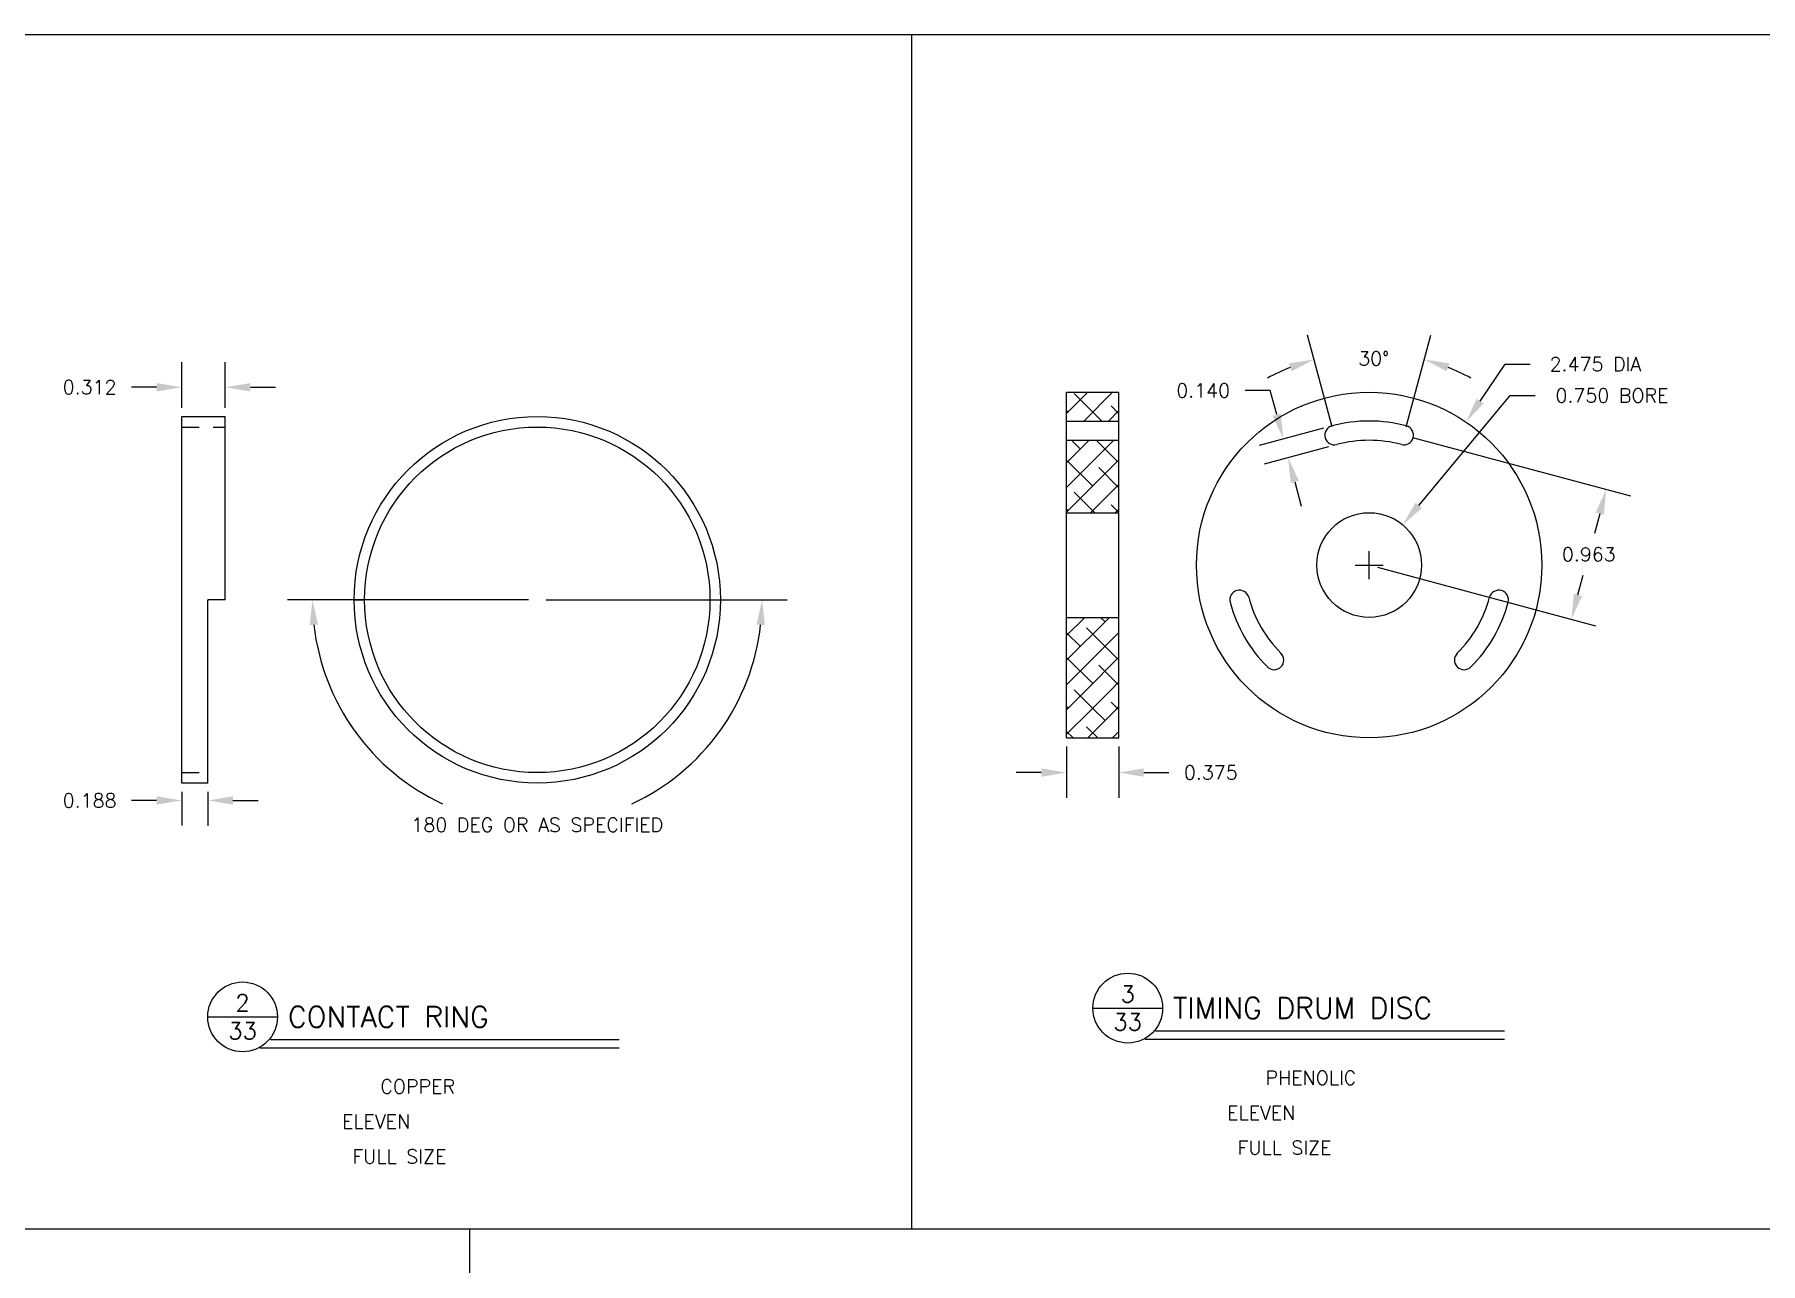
# Model space of a CAD drawing. Extents: x 0 to 33, y 0 to 24.7.
# Drawn here: x 9.12 to 21.49, y 12.2 to 21 of the extents above; entities that cross this region are included whole.
import ezdxf
from ezdxf.enums import TextEntityAlignment as Align

# ---------------------------------------------------------------- set-up
doc = ezdxf.new("R2010")
doc.units = 0
doc.header["$MEASUREMENT"] = 0
doc.linetypes.add('HIDDEN2', pattern=[0.1875, 0.125, -0.0625])
doc.layers.get('0').update_dxf_attribs({"linetype": 'CONTINUOUS'})
doc.layers.get('DEFPOINTS').update_dxf_attribs({"linetype": 'CONTINUOUS'})
for name, color, linetype in [('BORDER', 5, 'CONTINUOUS'), ('DIM', 1, 'CONTINUOUS'), ('HATCH', 2, 'CONTINUOUS'), ('NFHIDDEN', 6, 'HIDDEN2'), ('OBJECT', 3, 'CONTINUOUS'), ('TEXT', 1, 'CONTINUOUS')]:
    doc.layers.add(name, color=color, linetype=linetype)
doc.styles.add('ROMANS', font='romans')
doc.styles.add('SIMPLEX', font='SIMPLEX')
doc.dimstyles.get("Standard").update_dxf_attribs({"dimtxt": 0.1, "dimasz": 0.18, "dimexe": 0.18, "dimexo": 0.063, "dimgap": 0.1, "dimtad": 0, "dimtih": 1, "dimtoh": 1, "dimdec": 3, "dimzin": 0, "dimdsep": 46, "dimtxsty": 'SIMPLEX', "dimcen": 0.1, "dimclrd": 1, "dimclre": 1, "dimclrt": 1, "dimadec": 0, "dimazin": 0, "dimtfac": 0.8, "dimtdec": 3, "dimtofl": 0, "dimtmove": 2, "dimatfit": 3, "dimfxl": 1, "dimtolj": 1, "dimtzin": 0, "dimarcsym": 0})

# ---------------------------------------------------------------- blocks, each defined once
blk = doc.blocks.new('P-TITLE')
at = {"layer": 'OBJECT'}
for p, q in [((-1.562, -0.638), (-1.062, -0.638)), ((1.387, -0.862), (-1.188, -0.862)), ((-1.113, -0.8), (1.387, -0.8))]:
    blk.add_line(p, q, dxfattribs=at)
blk.add_circle((-1.312, -0.638), 0.25, dxfattribs=at)
at = {"layer": 'OBJECT', "style": 'ROMANS'}
for tag, p in [('NO.', (-1.312, -0.538)), ('PAGE', (-1.312, -0.738))]:
    blk.add_attdef(tag, text='', height=0.12, dxfattribs=at).set_placement(p, align=Align.MIDDLE)
for tag, p, height in [('DESCRIPTION', (-0.988, -0.712), 0.15), ('MATERIAL', (-0.325, -1.188), 0.1), ('#_REQUIRED', (-0.6, -1.438), 0.1), ('SCALE', (-0.525, -1.688), 0.1)]:
    blk.add_attdef(tag, p, '', height=height, dxfattribs=at)
at = {"layer": 'OBJECT', "style": 'ROMANS', "flags": 2}
for tag, p in [('MATERIAL:', (-1.163, -1.188)), ('REQD:', (-1.163, -1.438)), ('SCALE:', (-1.163, -1.688))]:
    blk.add_attdef(tag, p, '', height=0.1, dxfattribs=at)
blk = doc.blocks.new('*D1')
at = {"color": 1, "linetype": 'ByBlock', "transparency": 16777216}
for p, q in [((21.239, 12.548), (21.063, 13.204)), ((21.77, 12.548), (21.946, 13.204))]:
    blk.add_line(p, q, dxfattribs=at)
for start, end in [(111.7676, 118.5353), (61.4647, 68.2324)]:
    blk.add_arc((21.505, 11.557), 1.525, start, end, dxfattribs=at)
for points in [[(20.93, 13.002), (20.949, 12.945), (21.11, 13.03)], [(22.061, 12.945), (22.08, 13.002), (21.899, 13.03)]]:
    blk.add_solid(points, dxfattribs=at)
at = {"layer": 'DEFPOINTS', "color": 0, "linetype": 'ByBlock', "transparency": 16777216}
for p in [(21.547, 13.082), (21.256, 12.487), (21.754, 12.487), (21.505, 11.557), (21.505, 11.557)]:
    blk.add_point(p, dxfattribs=at)
at = {"color": 1, "linetype": 'ByBlock', "transparency": 16777216, "style": 'SIMPLEX'}
blk.add_text('30%%d', height=0.1, dxfattribs=at).set_placement((21.538, 13.037), align=Align.MIDDLE_CENTER)
blk = doc.blocks.new('*D2')
at = {"color": 1, "linetype": 'ByBlock', "transparency": 16777216}
for p, q in [((21.815, 12.471), (23.377, 12.052)), ((23.157, 11.925), (23.119, 11.784)), ((21.565, 11.541), (23.128, 11.122)), ((23.001, 11.343), (23.038, 11.484))]:
    blk.add_line(p, q, dxfattribs=at)
for points in [[(23.128, 11.933), (23.186, 11.917), (23.203, 12.099)], [(22.972, 11.351), (23.03, 11.335), (22.954, 11.169)]]:
    blk.add_solid(points, dxfattribs=at)
at = {"layer": 'DEFPOINTS', "color": 0, "linetype": 'ByBlock', "transparency": 16777216}
for p in [(21.754, 12.487), (23.203, 12.099), (21.505, 11.557)]:
    blk.add_point(p, dxfattribs=at)
at = {"color": 1, "linetype": 'ByBlock', "transparency": 16777216, "style": 'SIMPLEX'}
blk.add_text('0.963', height=0.1, dxfattribs=at).set_placement((23.079, 11.634), align=Align.MIDDLE_CENTER)
blk = doc.blocks.new('*D3')
at = {"color": 1, "linetype": 'ByBlock', "transparency": 16777216}
for p, q in [((21.86, 11.984), (22.515, 12.771)), ((22.515, 12.771), (22.695, 12.771)), ((21.505, 11.457), (21.505, 11.657)), ((21.405, 11.557), (21.605, 11.557))]:
    blk.add_line(p, q, dxfattribs=at)
blk.add_solid([(21.883, 11.965), (21.837, 12.003), (21.745, 11.846)], dxfattribs=at)
at = {"layer": 'DEFPOINTS', "color": 0, "linetype": 'ByBlock', "transparency": 16777216}
for p in [(21.745, 11.846), (21.265, 11.269)]:
    blk.add_point(p, dxfattribs=at)
at = {"color": 1, "linetype": 'ByBlock', "transparency": 16777216, "style": 'SIMPLEX'}
blk.add_text('0.750 BORE', height=0.1, dxfattribs=at).set_placement((23.245, 12.771), align=Align.MIDDLE_CENTER)
blk = doc.blocks.new('*D4')
at = {"color": 1, "linetype": 'ByBlock', "transparency": 16777216}
for p, q in [((22.3, 12.731), (22.479, 12.996)), ((22.479, 12.996), (22.659, 12.996)), ((21.505, 11.457), (21.505, 11.657)), ((21.405, 11.557), (21.605, 11.557))]:
    blk.add_line(p, q, dxfattribs=at)
blk.add_solid([(22.325, 12.714), (22.275, 12.748), (22.199, 12.582)], dxfattribs=at)
at = {"layer": 'DEFPOINTS', "color": 0, "linetype": 'ByBlock', "transparency": 16777216}
for p in [(22.199, 12.582), (20.811, 10.533)]:
    blk.add_point(p, dxfattribs=at)
at = {"color": 1, "linetype": 'ByBlock', "transparency": 16777216, "style": 'SIMPLEX'}
blk.add_text('2.475 DIA', height=0.1, dxfattribs=at).set_placement((23.126, 12.996), align=Align.MIDDLE_CENTER)
blk = doc.blocks.new('*D5')
at = {"color": 1, "linetype": 'ByBlock', "transparency": 16777216}
for p, q in [((19.335, 10.257), (19.335, 9.891)), ((19.71, 10.257), (19.71, 9.891)), ((19.155, 10.071), (18.975, 10.071)), ((19.89, 10.071), (20.07, 10.071))]:
    blk.add_line(p, q, dxfattribs=at)
for points in [[(19.155, 10.101), (19.155, 10.041), (19.335, 10.071)], [(19.89, 10.101), (19.89, 10.041), (19.71, 10.071)]]:
    blk.add_solid(points, dxfattribs=at)
at = {"layer": 'DEFPOINTS', "color": 0, "linetype": 'ByBlock', "transparency": 16777216}
for p in [(19.335, 10.32), (19.71, 10.32), (19.71, 10.071)]:
    blk.add_point(p, dxfattribs=at)
at = {"color": 1, "linetype": 'ByBlock', "transparency": 16777216, "style": 'SIMPLEX'}
blk.add_text('0.375', height=0.1, dxfattribs=at).set_placement((20.37, 10.071), align=Align.MIDDLE_CENTER)
blk = doc.blocks.new('*D12')
at = {"color": 1, "linetype": 'ByBlock', "transparency": 16777216}
for p, q in [((17.978, 18.142), (17.978, 18.469)), ((18.29, 18.142), (18.29, 18.469)), ((17.798, 18.289), (17.618, 18.289)), ((18.47, 18.289), (18.65, 18.289))]:
    blk.add_line(p, q, dxfattribs=at)
for points in [[(17.798, 18.319), (17.798, 18.259), (17.978, 18.289)], [(18.47, 18.319), (18.47, 18.259), (18.29, 18.289)]]:
    blk.add_solid(points, dxfattribs=at)
at = {"layer": 'DEFPOINTS', "color": 0, "linetype": 'ByBlock', "transparency": 16777216}
for p in [(17.978, 18.289), (17.978, 18.079), (18.29, 18.079)]:
    blk.add_point(p, dxfattribs=at)
at = {"color": 1, "linetype": 'ByBlock', "transparency": 16777216, "style": 'SIMPLEX'}
blk.add_text('0.312', height=0.1, dxfattribs=at).set_placement((17.318, 18.289), align=Align.MIDDLE_CENTER)
blk = doc.blocks.new('*D13')
at = {"color": 1, "linetype": 'ByBlock', "transparency": 16777216}
for p, q in [((17.978, 15.391), (17.978, 15.15)), ((18.165, 15.391), (18.165, 15.15)), ((17.798, 15.33), (17.618, 15.33)), ((18.345, 15.33), (18.525, 15.33))]:
    blk.add_line(p, q, dxfattribs=at)
for points in [[(17.798, 15.36), (17.798, 15.3), (17.978, 15.33)], [(18.345, 15.36), (18.345, 15.3), (18.165, 15.33)]]:
    blk.add_solid(points, dxfattribs=at)
at = {"layer": 'DEFPOINTS', "color": 0, "linetype": 'ByBlock', "transparency": 16777216}
for p in [(17.978, 15.454), (18.165, 15.454), (17.978, 15.33)]:
    blk.add_point(p, dxfattribs=at)
at = {"color": 1, "linetype": 'ByBlock', "transparency": 16777216, "style": 'SIMPLEX'}
blk.add_text('0.188', height=0.1, dxfattribs=at).set_placement((17.318, 15.33), align=Align.MIDDLE_CENTER)
blk = doc.blocks.new('*D14')
at = {"color": 1, "linetype": 'ByBlock', "transparency": 16777216}
for p, q in [((20.463, 16.767), (18.735, 16.767)), ((20.589, 16.767), (22.317, 16.767))]:
    blk.add_line(p, q, dxfattribs=at)
for start, end in [(186.4051, 245.0811), (294.9189, 353.5959)]:
    blk.add_arc((20.526, 16.767), 1.611, start, end, dxfattribs=at)
for points in [[(18.895, 16.585), (18.955, 16.589), (18.915, 16.767)], [(22.097, 16.589), (22.157, 16.586), (22.137, 16.767)]]:
    blk.add_solid(points, dxfattribs=at)
at = {"layer": 'DEFPOINTS', "color": 0, "linetype": 'ByBlock', "transparency": 16777216}
for p in [(19.214, 16.767), (19.289, 16.767), (21.764, 16.767), (21.839, 16.767), (21.07, 15.25)]:
    blk.add_point(p, dxfattribs=at)
at = {"color": 1, "linetype": 'ByBlock', "transparency": 16777216, "style": 'SIMPLEX'}
blk.add_text('180 DEG OR AS SPECIFIED', height=0.1, dxfattribs=at).set_placement((20.526, 15.156), align=Align.MIDDLE_CENTER)
blk = doc.blocks.new('*D15')
at = {"color": 1, "linetype": 'ByBlock', "transparency": 16777216}
for p, q in [((17.977, 18.451), (17.797, 18.451)), ((18.024, 18.278), (17.977, 18.451)), ((18.358, 18.181), (17.897, 18.057)), ((18.394, 18.047), (17.933, 17.924)), ((18.153, 17.797), (18.2, 17.623))]:
    blk.add_line(p, q, dxfattribs=at)
for points in [[(18.053, 18.285), (17.995, 18.27), (18.071, 18.104)], [(18.182, 17.804), (18.124, 17.789), (18.106, 17.97)]]:
    blk.add_solid(points, dxfattribs=at)
at = {"layer": 'DEFPOINTS', "color": 0, "linetype": 'ByBlock', "transparency": 16777216}
for p in [(18.419, 18.197), (18.071, 18.104), (18.455, 18.064)]:
    blk.add_point(p, dxfattribs=at)
at = {"color": 1, "linetype": 'ByBlock', "transparency": 16777216, "style": 'SIMPLEX'}
blk.add_text('0.140', height=0.1, dxfattribs=at).set_placement((17.497, 18.451), align=Align.MIDDLE_CENTER)
blk = doc.blocks.new('*X17')
at = {"color": 0}
for p, q in [((16.516, 18.284), (16.67, 18.438)), ((16.641, 18.232), (16.847, 18.438)), ((16.529, 18.296), (16.516, 18.309)), ((16.77, 18.232), (16.573, 18.429)), ((16.891, 18.287), (16.838, 18.341)), ((16.818, 18.232), (16.891, 18.306)), ((16.516, 17.754), (16.857, 18.094)), ((16.516, 17.931), (16.68, 18.094)), ((16.617, 18.031), (16.554, 18.094)), ((16.882, 17.943), (16.731, 18.094)), ((16.705, 17.766), (16.516, 17.955)), ((16.516, 17.577), (16.891, 17.952)), ((16.891, 17.757), (16.75, 17.899)), ((16.719, 17.576), (16.573, 17.722)), ((16.692, 17.576), (16.891, 17.775)), ((16.529, 17.589), (16.516, 17.602)), ((16.891, 17.58), (16.838, 17.633)), ((16.869, 17.576), (16.891, 17.598)), ((16.516, 16.693), (16.649, 16.826)), ((16.516, 16.516), (16.826, 16.826)), ((16.794, 16.794), (16.762, 16.826)), ((16.617, 16.617), (16.516, 16.718)), ((16.516, 16.34), (16.891, 16.715)), ((16.882, 16.529), (16.661, 16.75)), ((16.705, 16.352), (16.516, 16.541)), ((16.661, 16.307), (16.891, 16.538)), ((16.891, 16.343), (16.75, 16.484)), ((16.838, 16.307), (16.891, 16.361)), ((16.523, 16.169), (16.661, 16.307)), ((16.573, 16.307), (16.573, 16.308)), ((16.711, 16.169), (16.573, 16.307)), ((16.7, 16.169), (16.838, 16.307)), ((16.888, 16.169), (16.838, 16.219)), ((16.529, 16.175), (16.516, 16.187)), ((16.516, 16.163), (16.523, 16.169)), ((16.516, 15.986), (16.7, 16.169)), ((16.67, 15.963), (16.876, 16.169)), ((16.794, 16.087), (16.711, 16.169)), ((16.876, 16.169), (16.891, 16.184)), ((16.891, 16.166), (16.888, 16.169)), ((16.564, 15.963), (16.516, 16.011)), ((16.741, 15.963), (16.661, 16.042)), ((16.847, 15.963), (16.891, 16.007))]:
    blk.add_line(p, q, dxfattribs=at)

msp = doc.modelspace()

# ---------------------------------------------------------------- linework, layer by layer
at = {"layer": 'BORDER'}
for p, q in [((0, 21), (33, 21)), ((15.4066, 21), (15.4066, 12.4459)), ((0, 12.4459), (33, 12.4459)), ((12.2379, 12.4459), (12.2379, 0))]:
    msp.add_line(p, q, dxfattribs=at)
at = {"layer": 'NFHIDDEN'}
for p, q in [((10.1763, 18.1891), (10.4888, 18.1891)), ((10.1763, 15.7141), (10.3638, 15.7141))]:
    msp.add_line(p, q, dxfattribs=at)
at = {"layer": 'OBJECT'}
for p, q in [((16.5163, 15.9632), (16.5163, 18.4382)), ((16.5163, 18.4382), (16.8913, 18.4382)), ((16.8913, 15.9632), (16.8913, 18.4382)), ((10.1763, 18.2641), (10.4888, 18.2641)), ((10.1763, 15.6391), (10.1763, 18.2641)), ((10.4888, 16.9516), (10.4888, 18.2641)), ((16.5163, 18.2322), (16.8913, 18.2322)), ((16.5163, 18.0942), (16.8913, 18.0942)), ((16.5163, 17.5757), (16.8913, 17.5757)), ((10.3638, 15.6391), (10.3638, 16.9516)), ((10.4888, 16.9516), (10.3638, 16.9516)), ((11.412, 16.9516), (11.487, 16.9516)), ((13.962, 16.9516), (14.037, 16.9516)), ((16.5163, 16.8257), (16.8913, 16.8257)), ((16.5163, 15.9632), (16.8913, 15.9632)), ((10.3638, 15.6391), (10.1763, 15.6391))]:
    msp.add_line(p, q, dxfattribs=at)
for centre, radius in [((18.6861, 17.2007), 1.2375), ((12.7245, 16.9516), 1.3125), ((12.7245, 16.9516), 1.2375), ((18.6861, 17.2007), 0.375)]:
    msp.add_circle(centre, radius, dxfattribs=at)
for centre, radius, start, end in [((18.437, 18.1304), 0.069, 105, 285), ((18.6861, 17.2007), 1.0315, 75, 105), ((18.9352, 18.1304), 0.069, 255, 75), ((18.6861, 17.2007), 0.8935, 75, 105), ((17.7564, 16.9516), 0.069, 15, 195), ((18.6861, 17.2007), 0.8935, 195, 225), ((18.6861, 17.2007), 0.8935, 315, 345), ((19.6158, 16.9516), 0.069, 345, 165), ((18.6861, 17.2007), 1.0315, 195, 225), ((18.6861, 17.2007), 1.0315, 315, 345), ((18.0055, 16.5201), 0.069, 225, 45), ((19.3667, 16.5201), 0.069, 135, 315)]:
    msp.add_arc(centre, radius, start, end, dxfattribs=at)

# ---------------------------------------------------------------- block references
at = {"layer": 'HATCH'}
msp.add_blockref('*X17', (0, 0), dxfattribs=at)
at = {"layer": 'TEXT'}
ref = msp.add_blockref('P-TITLE', (18.2684, 14.6654), dxfattribs=at)
ref.add_attrib('SCALE', 'FULL SIZE', (17.7434, 12.9779), dxfattribs={"layer": 'OBJECT', "height": 0.1, "style": 'ROMANS'})
ref.add_attrib('#_REQUIRED', 'ELEVEN', (17.6684, 13.2274), dxfattribs={"layer": 'OBJECT', "height": 0.1, "style": 'ROMANS'})
ref.add_attrib('MATERIAL', 'PHENOLIC', (17.9434, 13.4779), dxfattribs={"layer": 'OBJECT', "height": 0.1, "style": 'ROMANS'})
ref.add_attrib('NO.', '3', dxfattribs={"layer": 'OBJECT', "height": 0.12, "style": 'ROMANS'}).set_placement((16.9559, 14.1279), align=Align.MIDDLE)
ref.add_attrib('DESCRIPTION', 'TIMING DRUM DISC', (17.2809, 13.9529), dxfattribs={"layer": 'OBJECT', "height": 0.15, "style": 'ROMANS'})
ref.add_attrib('PAGE', '33', dxfattribs={"layer": 'OBJECT', "height": 0.12, "style": 'ROMANS'}).set_placement((16.9559, 13.9279), align=Align.MIDDLE)
ref = msp.add_blockref('P-TITLE', (11.9247, 14.6025), dxfattribs=at)
ref.add_attrib('SCALE', 'FULL SIZE', (11.3997, 12.915), dxfattribs={"layer": 'OBJECT', "height": 0.1, "style": 'ROMANS'})
ref.add_attrib('#_REQUIRED', 'ELEVEN', (11.3247, 13.1645), dxfattribs={"layer": 'OBJECT', "height": 0.1, "style": 'ROMANS'})
ref.add_attrib('MATERIAL', 'COPPER', (11.5997, 13.415), dxfattribs={"layer": 'OBJECT', "height": 0.1, "style": 'ROMANS'})
ref.add_attrib('NO.', '2', dxfattribs={"layer": 'OBJECT', "height": 0.12, "style": 'ROMANS'}).set_placement((10.6122, 14.065), align=Align.MIDDLE)
ref.add_attrib('DESCRIPTION', 'CONTACT RING', (10.9372, 13.89), dxfattribs={"layer": 'OBJECT', "height": 0.15, "style": 'ROMANS'})
ref.add_attrib('PAGE', '33', dxfattribs={"layer": 'OBJECT', "height": 0.12, "style": 'ROMANS'}).set_placement((10.6122, 13.865), align=Align.MIDDLE)

# ---------------------------------------------------------------- dimensions: what is measured, and where the dimension line sits
at = {"layer": 'DIM'}
dim = msp.add_angular_dim_2l(base=(18.72867, 18.72488), line1=((18.68608, 17.20068), (18.9352, 18.13039)), line2=((18.68608, 17.20068), (18.43697, 18.13039)), dimstyle='STANDARD', override={"dimadec": 3}, dxfattribs=at)
dim.commit()
dim.dimension.update_dxf_attribs({"geometry": '*D1', "text_midpoint": (18.71976, 18.68035), "dimtype": 130, "insert": (-2.81853, 5.64327)})
for p1, p2, text, picture, middle in [((17.992, 16.1762), (19.3802, 18.2252), '2.475 DIA', '*D4', (20.307, 18.6388)), ((18.4461, 16.9125), (18.926, 17.4889), '0.750 BORE', '*D3', (20.4269, 18.4147))]:
    dim = msp.add_diameter_dim_2p(p1=p1, p2=p2, text=text, dimstyle='STANDARD', dxfattribs=at)
    dim.commit()
    dim.dimension.update_dxf_attribs({"geometry": picture, "text_midpoint": middle, "insert": (-2.8185, 5.6433)})
dim = msp.add_aligned_dim(p1=(18.68608, 17.20068), p2=(18.9352, 18.13039), distance=-1.50051, dimstyle='STANDARD', dxfattribs=at)
dim.commit()
dim.dimension.update_dxf_attribs({"geometry": '*D2', "text_midpoint": (20.26002, 17.27717), "insert": (-2.81853, 5.64327)})
dim = msp.add_linear_dim(base=(16.8913, 15.7139), p1=(16.5163, 15.9632), p2=(16.8913, 15.9632), dimstyle='STANDARD', dxfattribs=at)
dim.commit()
dim.dimension.update_dxf_attribs({"geometry": '*D5', "text_midpoint": (17.5513, 15.7139), "insert": (-2.8185, 5.6433)})
at = {"layer": 'OBJECT'}
for base, p1, p2, picture, middle in [((10.1763270294, 18.473350765), (10.4888270294, 18.264070977), (10.1763270294, 18.264070977), '*D12', (9.5163270294, 18.473350765)), ((10.1763270294, 15.5147012803), (10.3638270294, 15.639070977), (10.1763270294, 15.639070977), '*D13', (9.5163270294, 15.5147012803))]:
    dim = msp.add_linear_dim(base=base, p1=p1, p2=p2, dimstyle='STANDARD', dxfattribs=at)
    dim.commit()
    dim.dimension.update_dxf_attribs({"geometry": picture, "text_midpoint": middle, "insert": (-7.8015270402, 0.1846591556)})
dim = msp.add_aligned_dim(p1=(18.4548, 18.0637), p2=(18.4191, 18.197), distance=0.3607, text='0.140', dimstyle='STANDARD', dxfattribs=at)
dim.commit()
dim.dimension.update_dxf_attribs({"geometry": '*D15', "text_midpoint": (17.4975, 18.4514)})
dim = msp.add_angular_dim_2l(base=(13.268, 15.4348), line1=((13.962, 16.9516), (14.037, 16.9516)), line2=((11.412, 16.9516), (11.487, 16.9516)), text='180 DEG OR AS SPECIFIED', dimstyle='STANDARD', override={"dimadec": 3}, dxfattribs=at)
dim.commit()
dim.dimension.update_dxf_attribs({"geometry": '*D14', "text_midpoint": (12.7245, 15.3403), "insert": (-7.8015, 0.1847)})

doc.saveas('drawing.dxf')
